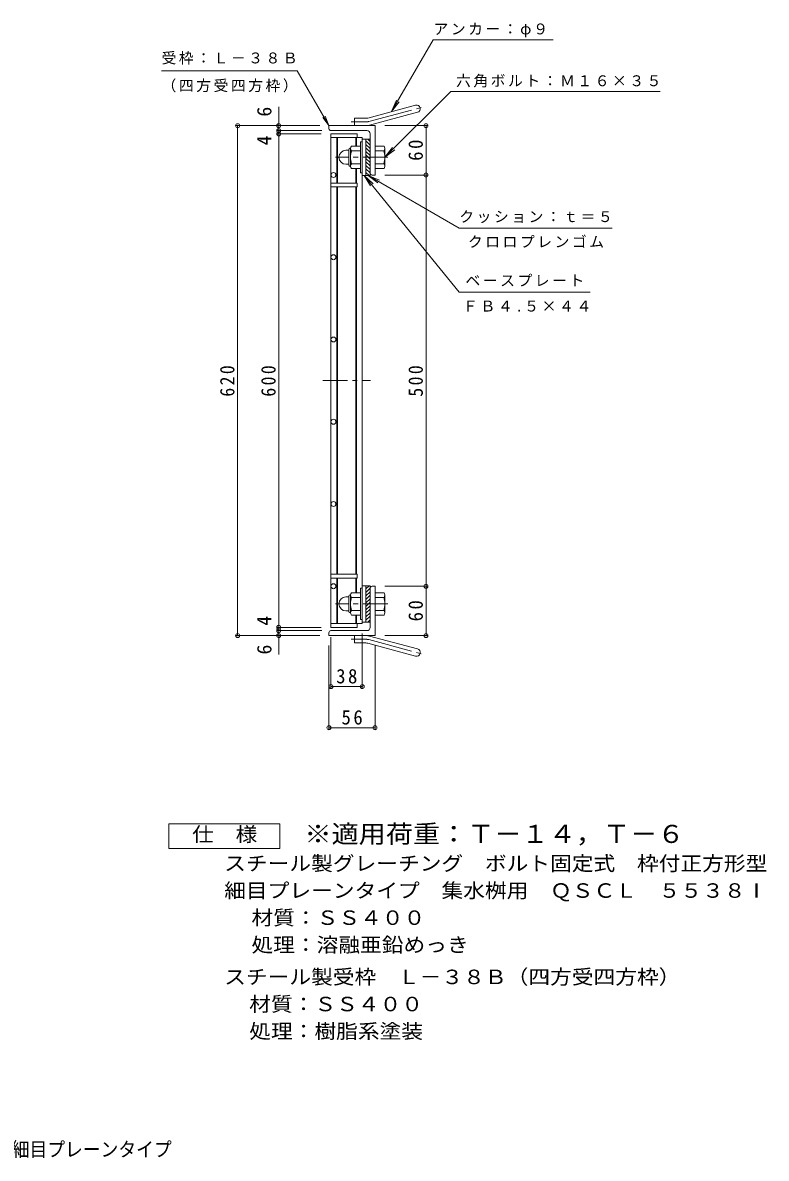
# Model space of a CAD drawing. Units: millimetres at full size, sheet at 1:6. Extents: x -1042 to 967, y -826 to 718.
# Drawn here: x 63 to 967, y -797 to 584 of the extents above; entities that cross this region are included whole.
import ezdxf
from ezdxf.enums import TextEntityAlignment as Align

# ---------------------------------------------------------------- set-up
doc = ezdxf.new("R2010")
doc.units = ezdxf.units.MM
doc.header["$LTSCALE"] = 6
doc.header["$PDMODE"] = 32
doc.header["$PDSIZE"] = 4.8
doc.linetypes.add('CHAIN1', pattern=[8, 5, -1, 1, -1])
doc.linetypes.add('CHAIN2', pattern=[12, 9, -1, 1, -1])
for name, color, linetype, lineweight in [('A-1_ピット', 2, 'Continuous', 9), ('A-2_蓋', 3, 'Continuous', 9), ('A-4_寸法', 7, 'Continuous', 9), ('A-5_仕様文', 7, 'Continuous', 9)]:
    doc.layers.add(name, color=color, linetype=linetype, lineweight=lineweight)
doc.layers.add('F-5_F-5ﾚｲﾔ', color=2, linetype='Continuous')
doc.styles.add('ＭＳ ゴシック', font='')
doc.styles.get('ＭＳ ゴシック').set_extended_font_data('MS Gothic')

msp = doc.modelspace()

# ---------------------------------------------------------------- linework, layer by layer
at = {"layer": 'A-1_ピット'}
for p, q in [((482.157, 468.184), (540.347, 483.777)), ((484.486, 459.491), (542.677, 475.083)), ((491.012, 458.878), (435.012, 458.878)), ((435.012, 455.378), (435.012, 458.878)), ((479.827, 467.878), (466.012, 467.878)), ((466.012, 458.878), (466.012, 467.878)), ((491.012, 458.878), (491.012, 398.878)), ((481.012, 452.878), (437.512, 452.878)), ((485.012, 442.378), (480.012, 442.378)), ((480.012, 398.378), (480.012, 442.378)), ((485.012, 439.541), (482.175, 442.378)), ((485.012, 448.878), (485.012, 398.378)), ((455.702, 428.878), (459.212, 428.878)), ((459.212, 411.178), (459.212, 429.578)), ((461.012, 431.378), (461.212, 431.378)), ((461.212, 431.128), (461.212, 409.628)), ((473.212, 428.378), (462.25, 428.378)), ((473.212, 433.878), (462.251, 433.878)), ((473.212, 439.378), (473.212, 401.378)), ((475.512, 439.378), (473.212, 439.378)), ((485.012, 435.298), (480.012, 440.298)), ((485.012, 431.055), (480.012, 436.055)), ((485.012, 426.813), (480.012, 431.813)), ((491.012, 433.878), (501.973, 433.878)), ((491.012, 428.378), (501.974, 428.378)), ((503.212, 431.378), (503.012, 431.378)), ((503.012, 431.128), (503.012, 409.628)), ((485.012, 422.57), (480.012, 427.57)), ((485.012, 418.327), (480.012, 423.327)), ((485.012, 414.085), (480.012, 419.085)), ((485.012, 409.842), (480.012, 414.842)), ((455.712, 411.878), (459.212, 411.878)), ((461.012, 409.378), (461.212, 409.378)), ((473.212, 412.378), (462.25, 412.378)), ((473.212, 406.878), (462.251, 406.878)), ((475.512, 401.378), (473.212, 401.378)), ((485.012, 405.6), (480.012, 410.6)), ((485.012, 401.357), (480.012, 406.357)), ((483.749, 398.378), (480.012, 402.114)), ((491.012, 412.378), (501.974, 412.378)), ((491.012, 406.878), (501.973, 406.878)), ((503.212, 409.378), (503.012, 409.378)), ((485.012, 398.378), (480.012, 398.378)), ((487.512, 398.878), (491.012, 398.878)), ((473.212, -109.122), (462.251, -109.122)), ((473.212, -141.622), (473.212, -103.622)), ((475.512, -103.622), (473.212, -103.622)), ((485.012, -100.622), (480.012, -100.622)), ((483.749, -100.622), (480.012, -104.358)), ((480.012, -100.622), (480.012, -144.622)), ((485.012, -103.601), (480.012, -108.601)), ((485.012, -107.844), (480.012, -112.844)), ((485.012, -151.122), (485.012, -100.622)), ((487.512, -101.122), (491.012, -101.122)), ((491.012, -161.122), (491.012, -101.122)), ((491.012, -109.122), (501.973, -109.122)), ((455.712, -114.122), (459.212, -114.122)), ((459.212, -113.422), (459.212, -131.822)), ((461.012, -111.622), (461.212, -111.622)), ((461.212, -133.372), (461.212, -111.872)), ((473.212, -114.622), (462.25, -114.622)), ((485.012, -112.086), (480.012, -117.086)), ((485.012, -116.329), (480.012, -121.329)), ((485.012, -120.571), (480.012, -125.571)), ((491.012, -114.622), (501.974, -114.622)), ((503.212, -111.622), (503.012, -111.622)), ((503.012, -133.372), (503.012, -111.872)), ((455.702, -131.122), (459.212, -131.122)), ((461.012, -133.622), (461.212, -133.622)), ((473.212, -130.622), (462.25, -130.622)), ((473.212, -136.122), (462.251, -136.122)), ((485.012, -124.814), (480.012, -129.814)), ((485.012, -129.057), (480.012, -134.057)), ((485.012, -133.299), (480.012, -138.299)), ((485.012, -137.542), (480.012, -142.542)), ((491.012, -130.622), (501.974, -130.622)), ((491.012, -136.122), (501.973, -136.122)), ((503.212, -133.622), (503.012, -133.622)), ((475.512, -141.622), (473.212, -141.622)), ((485.012, -144.622), (480.012, -144.622)), ((485.012, -141.785), (482.175, -144.622)), ((435.012, -157.622), (435.012, -161.122)), ((491.012, -161.122), (435.012, -161.122)), ((481.012, -155.122), (437.512, -155.122)), ((466.012, -161.122), (466.012, -170.122)), ((484.486, -161.735), (542.677, -177.327)), ((479.827, -170.122), (466.012, -170.122)), ((482.157, -170.428), (540.347, -186.021))]:
    msp.add_line(p, q, dxfattribs=at)
at = {"layer": 'A-1_ピット', "linetype": 'CHAIN2'}
for p, q in [((483.321, 463.838), (548.488, 481.299)), ((479.827, 463.378), (462.207, 463.378)), ((479.827, -165.622), (462.207, -165.622)), ((483.321, -166.082), (548.488, -183.543))]:
    msp.add_line(p, q, dxfattribs=at)
at = {"layer": 'A-1_ピット', "linetype": 'CHAIN1'}
for p, q in [((506.518, 420.378), (442.91, 420.378)), ((506.518, -122.622), (442.91, -122.622))]:
    msp.add_line(p, q, dxfattribs=at)
at = {"layer": 'A-1_ピット'}
for centre, radius, start, end in [((541.512, 479.43), 4.5, 285.00014, 104.99991), ((479.827, 476.878), 9, 270, 285.00002), ((479.827, 476.878), 18, 270, 285), ((437.512, 455.378), 2.5, 180, 270), ((481.012, 448.878), 4, 0, 90), ((455.702, 420.388), 8.49, 90, 180), ((461.012, 429.578), 1.8, 90, 180), ((465.372, 431.128), 4.16, 138.61835, 221.37988), ((485.212, 420.378), 24, 160.52881, 199.47119), ((479.012, 420.378), 24, 340.52881, 19.47119), ((498.852, 431.128), 4.16, 318.62012, 41.38165), ((455.712, 420.378), 8.5, 180, 270), ((461.012, 411.178), 1.8, 180, 270), ((465.372, 409.628), 4.16, 138.62012, 221.38165), ((487.512, 401.378), 2.5, 180, 270), ((498.852, 409.628), 4.16, 318.61835, 41.37988), ((465.372, -111.872), 4.16, 138.61835, 221.37988), ((487.512, -103.622), 2.5, 90, 180), ((498.852, -111.872), 4.16, 318.62012, 41.38165), ((455.712, -122.622), 8.5, 90, 180), ((455.702, -122.632), 8.49, 180, 270), ((461.012, -113.422), 1.8, 90, 180), ((485.212, -122.622), 24, 160.52881, 199.47119), ((479.012, -122.622), 24, 340.52881, 19.47119), ((461.012, -131.822), 1.8, 180, 270), ((465.372, -133.372), 4.16, 138.62012, 221.38165), ((498.852, -133.372), 4.16, 318.61835, 41.37988), ((481.012, -151.122), 4, 270, 0), ((437.512, -157.622), 2.5, 90, 180), ((479.827, -179.122), 18, 75, 90), ((479.827, -179.122), 9, 74.99998, 90), ((541.512, -181.674), 4.5, 255.00009, 74.99986)]:
    msp.add_arc(centre, radius, start, end, dxfattribs=at)
at = {"layer": 'A-1_ピット', "linetype": 'CHAIN2'}
for centre, start, end in [((479.827, 476.878), 270, 284.99995), ((479.827, -179.122), 75.00005, 90)]:
    msp.add_arc(centre, 13.5, start, end, dxfattribs=at)
at = {"layer": 'A-2_蓋'}
for p, q in [((437.512, 448.878), (469.512, 448.878)), ((437.512, 448.878), (437.512, -151.122)), ((437.512, 444.378), (475.512, 444.378)), ((444.512, 444.378), (444.512, 388.878)), ((445.512, 444.378), (445.512, 388.878)), ((467.512, 444.378), (467.512, 433.878)), ((468.512, 444.378), (468.512, 433.878)), ((469.512, 448.878), (469.512, 444.378)), ((475.512, 444.378), (475.512, -146.622)), ((480.012, 442.378), (475.512, 442.378)), ((480.012, 398.378), (480.012, 442.378)), ((467.512, 406.878), (467.512, 388.878)), ((468.512, 406.878), (468.512, 388.878)), ((437.512, 388.878), (469.512, 388.878)), ((469.512, 388.878), (469.512, 384.378)), ((480.012, 398.378), (475.512, 398.378)), ((437.512, 384.378), (469.512, 384.378)), ((444.512, 384.378), (444.512, -86.622)), ((445.512, 384.378), (445.512, -86.622)), ((467.512, 384.378), (467.512, -86.622)), ((468.512, 384.378), (468.512, -86.622)), ((437.512, -86.622), (469.512, -86.622)), ((444.512, -91.122), (444.512, -146.622)), ((445.512, -91.122), (445.512, -146.622)), ((467.512, -91.122), (467.512, -109.122)), ((468.512, -91.122), (468.512, -109.122)), ((480.012, -100.622), (475.512, -100.622)), ((480.012, -100.622), (480.012, -144.622)), ((467.512, -136.122), (467.512, -146.622)), ((468.512, -136.122), (468.512, -146.622)), ((437.512, -146.622), (475.512, -146.622)), ((437.512, -151.122), (469.512, -151.122)), ((469.512, -146.622), (469.512, -151.122)), ((480.012, -144.622), (475.512, -144.622))]:
    msp.add_line(p, q, dxfattribs=at)
at = {"layer": 'A-2_蓋', "linetype": 'CHAIN1'}
msp.add_line((427.512, 148.878), (485.512, 148.878), dxfattribs=at)
at = {"layer": 'A-2_蓋'}
msp.add_lwpolyline([(437.512, -91.122), (469.512, -91.122), (469.512, -86.622)], dxfattribs=at)
for centre in [(440.512, 398.878), (440.512, 298.878), (440.512, 198.878), (440.512, 98.878), (440.512, -1.122), (440.512, -101.122)]:
    msp.add_circle(centre, 3, dxfattribs=at)
at = {"layer": 'A-4_寸法'}
for p, q in [((374.012, 458.878), (374.012, 481.878)), ((322.212, 458.878), (424.012, 458.878)), ((324.012, 458.878), (324.012, -161.122)), ((374.012, 458.878), (374.012, 452.878)), ((554.812, 458.878), (503.012, 458.878)), ((553.012, 458.878), (553.012, 398.878)), ((372.212, 452.878), (426.512, 452.878)), ((372.212, 448.878), (425.512, 448.878)), ((374.012, 452.878), (374.012, 448.878)), ((374.012, 448.878), (374.012, -151.122)), ((554.812, 398.878), (503.012, 398.878)), ((553.012, 398.878), (553.012, -101.122)), ((554.812, -101.122), (503.012, -101.122)), ((553.012, -101.122), (553.012, -161.122)), ((372.212, -151.122), (425.512, -151.122)), ((374.012, -151.122), (374.012, -155.122)), ((322.212, -161.122), (424.012, -161.122)), ((372.212, -155.122), (426.512, -155.122)), ((374.012, -155.122), (374.012, -161.122)), ((374.012, -161.122), (374.012, -184.122)), ((437.512, -224.922), (437.512, -163.122)), ((475.512, -224.922), (475.512, -158.622)), ((554.812, -161.122), (503.012, -161.122)), ((435.012, -274.922), (435.012, -173.122)), ((491.012, -274.922), (491.012, -173.122)), ((437.512, -223.122), (475.512, -223.122)), ((435.012, -273.122), (491.012, -273.122))]:
    msp.add_line(p, q, dxfattribs=at)
for p in [(324.012, 458.878), (374.012, 458.878), (553.012, 458.878), (374.012, 452.878), (374.012, 448.878), (553.012, 398.878), (553.012, -101.122), (374.012, -151.122), (324.012, -161.122), (374.012, -155.122), (374.012, -161.122), (553.012, -161.122), (437.512, -223.122), (475.512, -223.122), (435.012, -273.122), (491.012, -273.122)]:
    msp.add_point(p, dxfattribs=at)
at = {"layer": 'A-5_仕様文'}
for p, q in [((231.518, 525.552), (396.518, 525.552)), ((435.012, 458.878), (396.518, 525.552)), ((583.012, 500.378), (503.012, 420.378)), ((583.012, 500.378), (837.647, 500.378)), ((511.252, 475.981), (516.992, 489.839)), ((511.252, 475.981), (520.383, 487.881)), ((435.012, 458.878), (430.228, 470.426)), ((435.012, 458.878), (427.402, 468.795)), ((503.012, 420.378), (512.143, 432.278)), ((503.012, 420.378), (514.912, 429.509)), ((477.762, 398.378), (485.649, 385.619)), ((482.512, 398.378), (593.462, 334.32)), ((482.512, 398.378), (496.37, 392.637)), ((482.512, 398.378), (494.412, 389.246)), ((593.462, 334.32), (779.462, 334.32)), ((593.462, 256.626), (752.462, 256.626))]:
    msp.add_line(p, q, dxfattribs=at)
for points in [[(511.252, 475.981), (561.601, 563.188), (707.443, 563.188)], [(593.462, 256.626), (477.762, 398.378), (488.683, 388.095)]]:
    msp.add_lwpolyline(points, dxfattribs=at)
at = {"layer": 'A-5_仕様文', "color": 2}
msp.add_lwpolyline([(240.205, -419.837), (240.205, -389.837), (375.205, -389.837), (375.205, -419.837)], close=True, dxfattribs=at)

# ---------------------------------------------------------------- texts
at = {"layer": 'A-4_寸法', "color": 2, "style": 'ＭＳ ゴシック'}
for s, p in [('6', (370.412, 469.878)), ('4', (370.412, 434.878)), ('4', (370.412, -149.122)), ('6', (370.412, -184.122))]:
    msp.add_text(s, height=17.6, rotation=90, dxfattribs=at).set_placement(p, align=Align.BOTTOM_LEFT)
at = {"layer": 'A-4_寸法', "color": 2, "char_height": 17.6, "attachment_point": 7, "rotation": 90, "style": 'ＭＳ ゴシック'}
for s, insert in [('\\T1.27;\\W0.95;60', (549.412, 416.128)), ('\\T1.27;\\W0.9;620', (320.412, 129.378)), ('\\T1.27;\\W0.9;600', (370.412, 129.378)), ('\\T1.27;\\W0.9;500', (549.412, 129.378)), ('\\T1.27;\\W0.95;60', (549.412, -143.872))]:
    msp.add_mtext(s, dxfattribs=dict(at, insert=insert))
at = {"layer": 'A-4_寸法', "color": 2, "char_height": 17.6, "attachment_point": 7, "style": 'ＭＳ ゴシック'}
for s, insert in [('\\T1.27;\\W0.95;38', (443.762, -219.522)), ('\\T1.27;\\W0.95;56', (450.262, -269.522))]:
    msp.add_mtext(s, dxfattribs=dict(at, insert=insert))
at = {"layer": 'A-5_仕様文', "color": 2, "style": 'ＭＳ ゴシック', "width": 1.1}
for s, p in [('仕\u3000様', (268.705, -416.837)), ('スチール製グレーチング\u3000ボルト固定式\u3000枠付正方形型', (307.705, -452.189)), ('細目プレーンタイプ\u3000集水桝用\u3000ＱＳＣＬ\u3000５５３８Ⅰ', (307.705, -485.19)), ('材質：ＳＳ４００', (340.832, -518.188)), ('処理：溶融亜鉛めっき', (340.832, -551.189)), ('スチール製受枠\u3000Ｌ－３８Ｂ（四方受四方枠）', (307.705, -590.189)), ('材質：ＳＳ４００', (338.133, -623.189)), ('処理：樹脂系塗装', (338.133, -656.189))]:
    msp.add_text(s, height=17.6, dxfattribs=at).set_placement(p, align=Align.BOTTOM_LEFT)
at = {"layer": 'A-5_仕様文', "char_height": 13.2, "attachment_point": 7, "style": 'ＭＳ ゴシック'}
for s, insert in [('\\T1.17;アンカー：φ９', (562.109, 566.281)), ('\\T1.17;受枠：Ｌ－３８Ｂ', (231.518, 533.128)), ('\\T1.17;（四方受四方枠）', (231.518, 499.306)), ('\\T1.17;六角ボルト：Ｍ１６×３５', (589.503, 505.346)), ('\\T1.17;クッション：ｔ＝５', (593.462, 340.32)), ('\\T1.17;クロロプレンゴム', (603.962, 310.32)), ('\\T1.17;ベースプレート', (600.962, 263.383)), ('\\T1.18;ＦＢ４.５×４４', (597.962, 232.682))]:
    msp.add_mtext(s, dxfattribs=dict(at, insert=insert))
at = {"layer": 'F-5_F-5ﾚｲﾔ', "color": 3, "style": 'ＭＳ ゴシック', "width": 1.1}
msp.add_text('※適用荷重：Ｔ－１４，Ｔ－６', height=21.99, dxfattribs=at).set_placement((405.205, -419.837), align=Align.BOTTOM_LEFT)
at = {"layer": 'F-5_F-5ﾚｲﾔ', "style": 'ＭＳ ゴシック', "width": 0.9}
msp.add_text('スチール製グレーチング\u3000ボルト固定式\u3000枠付正方形型\u3000細目プレーンタイプ', height=17.6, dxfattribs=at).set_placement((-512.368, -799.865), align=Align.BOTTOM_LEFT)

doc.saveas('drawing.dxf')
